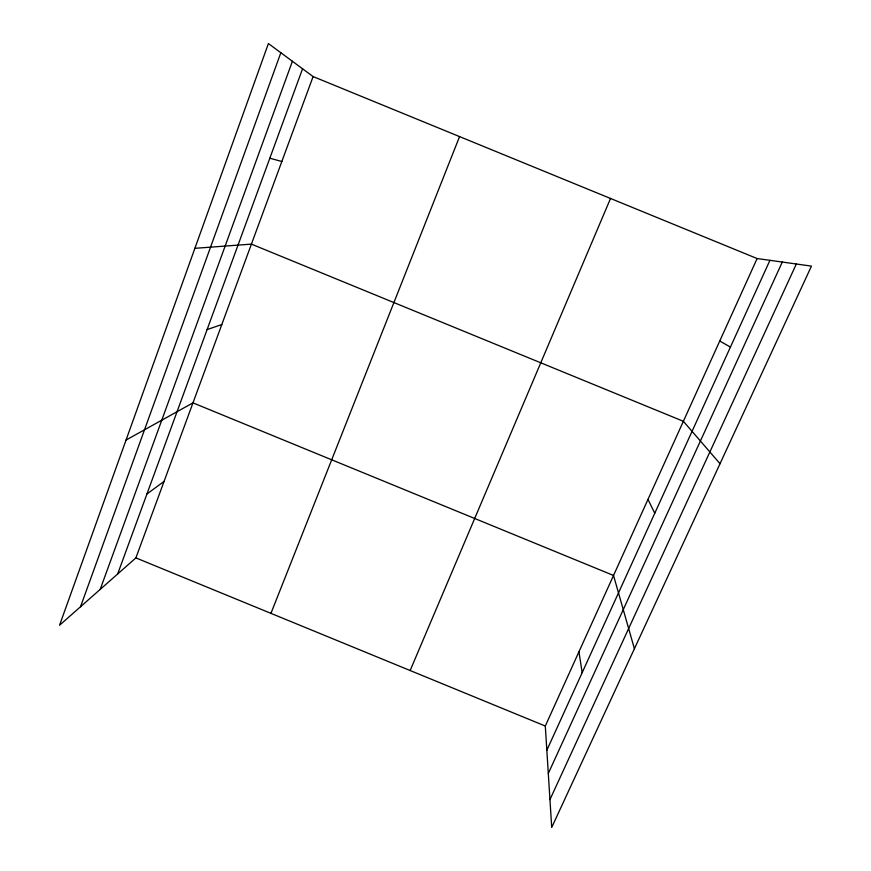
<?xml version="1.0" encoding="UTF-8"?>
<svg xmlns="http://www.w3.org/2000/svg" width="871" height="871" viewBox="0 0 871 871"><rect width="100%" height="100%" fill="white"/><g stroke="black" fill="none" stroke-linecap="round" stroke-linejoin="round"><path stroke-width="1.31" d="M80.524 606.76L280.843 52.728M100.198 589.395L292.395 61.264M117.65 574L302.564 68.776M135.898 557.897L313.103 76.572L268.41 43.55L59.544 625.258L135.898 557.897L545.3 726.033L551.713 827.45L811.456 266.112L757.117 258.545L313.103 76.572M270.946 613.358L459.561 136.595M410.143 670.528L610.527 198.468M545.3 726.033L757.117 258.545M546.836 750.258L769.931 260.331M548.305 773.448L782.289 262.051M549.96 799.589L796.334 264M146.938 493.988L164.053 481.413M126.045 440.062L192.97 402.859L613.522 575.459L634.404 648.743M207.102 329.586L221.8 324.545M194.886 248.322L251.414 244.12L683.376 421.292L720.023 463.72M269.825 158.217L281.834 161.494M719.74 341.029L730.431 347.072M647.98 499.399L654.763 513.248M578.954 651.748L582.166 672.684"/></g></svg>
